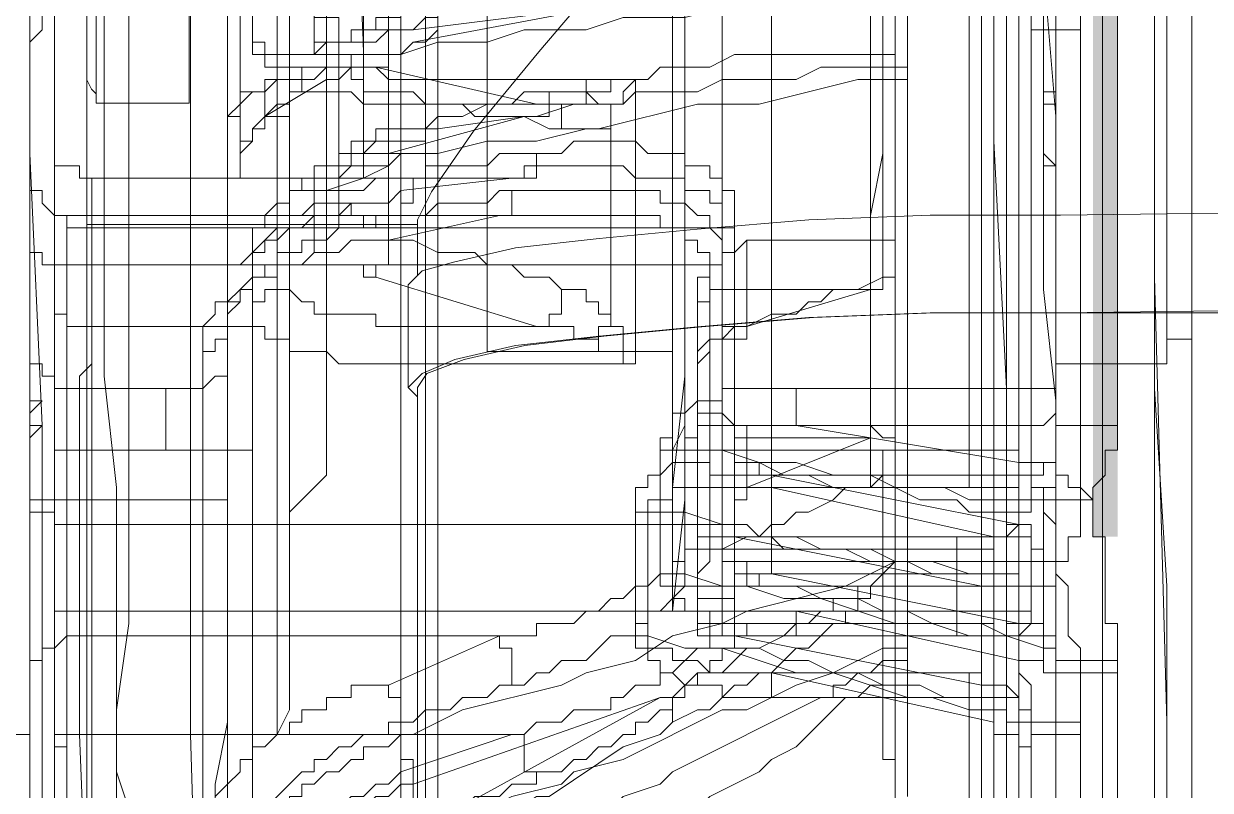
# Model space of a CAD drawing. Header units: millimetres. Extents: x 25083 to 52777, y 24772 to 45779.
# Drawn here: x 49385.5 to 49421.15, y 36711.42 to 36734.44 of the extents above; entities that cross this region are included whole.
import ezdxf

# ---------------------------------------------------------------- set-up
doc = ezdxf.new("R2010")
doc.units = ezdxf.units.MM
doc.layers.add('小车', color=7, linetype='Continuous')

# ---------------------------------------------------------------- blocks, each defined once
blk = doc.blocks.new('zw$D2F4')
h = blk.add_hatch(color=7)
edge = h.paths.add_edge_path(flags=0)
edge.add_spline(control_points=[(528.444, 753.487), (528.444, 753.487), (528.444, 763.885), (528.444, 763.885), (528.444, 763.885), (527.701, 763.885), (527.701, 763.885), (527.701, 763.885), (527.701, 753.487), (527.701, 753.487), (527.701, 753.487), (528.444, 753.487), (528.444, 753.487), (528.444, 753.487), (528.444, 753.487), (528.444, 753.487)], knot_values=[0, 0, 0, 0, 1, 1, 1, 2, 2, 2, 3, 3, 3, 4, 4, 4, 5, 5, 5, 5], degree=3, periodic=0)
edge = h.paths.add_edge_path(flags=0)
edge.add_spline(control_points=[(528.444, 774.655), (528.444, 774.655), (528.444, 806.592), (528.444, 806.592), (528.444, 806.592), (527.701, 806.592), (527.701, 806.592), (527.701, 806.592), (527.701, 774.655), (527.701, 774.655), (527.701, 774.655), (528.444, 774.655), (528.444, 774.655), (528.444, 774.655), (528.444, 774.655), (528.444, 774.655)], knot_values=[0, 0, 0, 0, 1, 1, 1, 2, 2, 2, 3, 3, 3, 4, 4, 4, 5, 5, 5, 5], degree=3, periodic=0)
edge = h.paths.add_edge_path(flags=0)
edge.add_spline(control_points=[(528.444, 817.361), (528.444, 817.361), (528.444, 827.759), (528.444, 827.759), (528.444, 827.759), (527.701, 827.759), (527.701, 827.759), (527.701, 827.759), (527.701, 817.361), (527.701, 817.361), (527.701, 817.361), (528.444, 817.361), (528.444, 817.361), (528.444, 817.361), (528.444, 817.361), (528.444, 817.361)], knot_values=[0, 0, 0, 0, 1, 1, 1, 2, 2, 2, 3, 3, 3, 4, 4, 4, 5, 5, 5, 5], degree=3, periodic=0)
edge = h.paths.add_edge_path(flags=0)
edge.add_spline(control_points=[(528.444, 838.529), (528.444, 838.529), (528.444, 870.465), (528.444, 870.465), (528.444, 870.465), (527.701, 870.465), (527.701, 870.465), (527.701, 870.465), (527.701, 838.529), (527.701, 838.529), (527.701, 838.529), (528.444, 838.529), (528.444, 838.529), (528.444, 838.529), (528.444, 838.529), (528.444, 838.529)], knot_values=[0, 0, 0, 0, 1, 1, 1, 2, 2, 2, 3, 3, 3, 4, 4, 4, 5, 5, 5, 5], degree=3, periodic=0)
at = {"color": 7, "lineweight": 5}
for points in [[(501.335, 781.711), (500.963, 781.711), (500.963, 782.825), (501.335, 784.31), (500.963, 785.424), (500.963, 820.332), (500.592, 832.587), (500.592, 901.66), (500.963, 914.286), (500.963, 925.427), (500.963, 935.082), (500.963, 953.279), (501.335, 953.65)], [(501.335, 953.65), (501.335, 928.769), (501.706, 926.541), (501.706, 809.934), (501.335, 800.65), (501.335, 781.711)], [(530.301, 782.825), (529.929, 782.825), (529.929, 783.939), (530.301, 785.796), (529.929, 786.91), (529.929, 832.958), (529.558, 846.327), (529.558, 887.919), (529.929, 901.288), (529.929, 936.567), (529.929, 942.138), (529.929, 948.822), (530.301, 950.308), (529.929, 951.422), (529.929, 952.536), (530.301, 952.907)], [(530.301, 952.907), (530.301, 935.453), (530.672, 926.169), (530.672, 810.677), (530.301, 801.393), (530.301, 798.793), (530.301, 793.594), (530.301, 782.825)], [(496.136, 786.91), (496.136, 792.48), (495.764, 794.337), (496.136, 796.194), (496.136, 800.279), (495.764, 803.621), (495.764, 922.084), (495.764, 931.368), (495.764, 933.597), (496.136, 938.424), (496.136, 948.822)], [(496.136, 948.822), (496.136, 945.48), (496.507, 944.737), (496.507, 813.648), (496.507, 804.364), (496.507, 791.366), (496.136, 790.623), (496.136, 786.91)], [(507.648, 852.269), (507.648, 923.941), (507.276, 932.482), (507.276, 943.995)], [(502.449, 853.383), (502.449, 939.167)], [(530.672, 921.342), (530.672, 816.618)], [(530.672, 816.618), (530.672, 921.342)], [(506.905, 920.599), (506.905, 791.366)], [(529.558, 919.114), (529.558, 814.39)], [(503.191, 832.587), (503.191, 900.174)], [(503.563, 833.33), (503.563, 899.803)], [(515.446, 889.033), (515.446, 894.232), (515.075, 896.089), (515.075, 846.699)], [(525.102, 842.985), (525.102, 894.232)], [(504.677, 840.385), (504.677, 892.376)], [(523.988, 892.376), (523.988, 841.128)], [(526.216, 846.699), (526.216, 887.919), (526.587, 892.376), (526.587, 889.033)], [(515.075, 846.699), (515.075, 840.014), (515.446, 843.356), (515.446, 889.033)], [(526.587, 889.033), (526.587, 842.614), (526.216, 845.956), (526.216, 846.699)], [(526.587, 884.206), (526.587, 881.606), (526.216, 881.235), (526.216, 876.036), (526.216, 871.208), (526.216, 855.611), (526.587, 851.155)], [(526.587, 851.155), (526.587, 859.325), (526.587, 864.152), (526.587, 884.206)], [(505.791, 849.298), (505.791, 883.834)], [(506.534, 849.669), (506.534, 883.092)], [(525.844, 853.754), (525.844, 860.067), (525.473, 860.81), (525.473, 870.837), (525.844, 873.436), (525.844, 880.121)], [(527.33, 880.121), (527.33, 853.754)], [(508.019, 868.237), (508.019, 824.046), (507.648, 824.046), (507.648, 824.417), (507.648, 825.16), (507.648, 854.126)], [(515.446, 868.237), (515.446, 839.643), (515.075, 836.3), (515.075, 867.495)], [(521.017, 841.871), (521.017, 840.014), (521.017, 841.499), (521.017, 848.184), (521.388, 850.041), (521.388, 868.237)], [(521.759, 868.237), (521.759, 831.844), (521.388, 831.844), (521.388, 832.958), (521.388, 833.33), (521.388, 840.385)], [(495.764, 867.866), (495.764, 852.64)], [(495.764, 867.123), (495.764, 850.041), (496.136, 841.871), (496.136, 819.589), (496.136, 819.961), (496.507, 820.332), (496.507, 821.075), (496.136, 821.446), (496.136, 824.788), (496.507, 825.531), (496.507, 867.866)], [(497.992, 867.123), (497.992, 843.356), (498.364, 840.014), (498.364, 822.189), (498.364, 822.56), (498.735, 822.932), (498.735, 823.303), (498.364, 824.046), (498.364, 828.131), (498.735, 828.873), (498.735, 830.359), (498.364, 831.473), (498.364, 833.33), (498.735, 835.929), (498.735, 867.866)], [(524.359, 867.123), (524.359, 824.046), (524.73, 823.674), (524.359, 822.932), (524.359, 820.703), (524.73, 820.703), (524.73, 822.932), (524.359, 823.303), (524.359, 824.046), (524.73, 824.417), (524.73, 867.866)], [(525.473, 867.866), (525.473, 827.016), (525.102, 826.274), (525.102, 822.932), (525.473, 822.56), (525.473, 821.817), (525.102, 821.446), (525.102, 842.985), (524.73, 850.412), (524.73, 867.123)], [(521.759, 837.415), (521.759, 867.123)], [(521.017, 857.839), (521.017, 847.441)], [(522.131, 852.64), (522.131, 857.468)], [(521.388, 846.327), (521.388, 857.097)], [(496.136, 855.611), (496.136, 853.754), (495.764, 853.383), (495.764, 852.269)], [(526.587, 841.871), (526.587, 855.611)], [(526.587, 842.614), (526.587, 855.611)], [(528.444, 855.611), (528.444, 841.871)], [(502.449, 854.868), (502.449, 853.383)], [(519.903, 854.868), (519.16, 854.868), (518.046, 854.497), (516.932, 854.497), (515.446, 854.126), (513.589, 854.126), (512.475, 853.754), (510.619, 853.754), (509.505, 853.383), (508.019, 853.383), (506.905, 853.012)], [(496.507, 853.754), (496.507, 854.497)], [(504.306, 853.383), (504.306, 854.497)], [(505.048, 853.383), (505.048, 854.126), (504.677, 854.126), (504.306, 854.126), (504.306, 854.497)], [(513.218, 854.497), (507.276, 853.383)], [(507.276, 853.754), (513.218, 854.497)], [(509.505, 846.327), (509.505, 854.497)], [(509.505, 853.754), (509.505, 854.497)], [(509.505, 854.497), (509.505, 853.754)], [(526.587, 852.269), (526.587, 854.497)], [(503.563, 854.126), (503.563, 852.269)], [(505.048, 853.383), (505.42, 853.383), (505.42, 853.754), (505.791, 853.754), (506.162, 853.754), (506.162, 854.126), (506.905, 854.126)], [(505.791, 853.012), (505.791, 853.383), (506.162, 853.383), (506.534, 853.754), (507.276, 853.754), (507.648, 854.126), (508.019, 854.126)], [(506.905, 854.126), (506.905, 850.783)], [(507.276, 853.383), (507.648, 853.383), (508.019, 853.754), (508.019, 854.126)], [(496.507, 853.383), (496.507, 853.754)], [(502.82, 851.898), (502.82, 852.269), (503.191, 852.269), (503.191, 852.64), (503.563, 852.64), (503.563, 853.012), (504.306, 853.012), (504.677, 853.383), (505.791, 853.383), (505.791, 853.754), (507.276, 853.754)], [(506.905, 853.012), (506.905, 853.754), (507.276, 853.754)], [(509.505, 853.754), (509.505, 853.383)], [(525.844, 853.754), (525.844, 839.643)], [(525.844, 853.754), (527.33, 853.754)], [(525.844, 853.754), (525.844, 840.757)], [(527.33, 839.643), (527.33, 853.754)], [(496.507, 852.64), (496.507, 853.383)], [(503.563, 852.269), (503.563, 852.64), (502.82, 852.64), (502.82, 853.012), (502.449, 853.012), (502.449, 853.383)], [(502.449, 853.383), (502.82, 853.383), (502.82, 853.012), (503.563, 853.012), (503.563, 852.64), (504.677, 852.64), (505.048, 852.64), (506.162, 852.64), (506.534, 852.269), (507.648, 852.269)], [(504.306, 853.383), (504.306, 853.012), (505.048, 853.012), (505.42, 853.012), (505.42, 852.64), (506.162, 852.64)], [(504.306, 853.383), (505.048, 853.383), (505.048, 853.012), (505.048, 852.64)], [(507.276, 853.383), (506.905, 853.012), (505.791, 853.012), (505.791, 852.64), (505.048, 852.64), (505.048, 852.269), (504.677, 852.269)], [(505.048, 853.383), (505.048, 852.64)], [(505.048, 853.383), (505.048, 849.669)], [(509.505, 853.383), (509.505, 852.269)], [(506.905, 853.012), (505.42, 853.012), (505.42, 852.64), (503.934, 852.64), (503.934, 852.269), (503.191, 852.269), (502.82, 851.898), (502.449, 851.898), (502.077, 851.526), (502.077, 851.155), (501.706, 851.155)], [(505.791, 853.012), (505.048, 853.012), (505.048, 852.64), (504.677, 852.64), (504.306, 852.269), (503.934, 852.269), (503.934, 851.898), (503.563, 851.898)], [(505.791, 853.012), (505.42, 853.012), (505.42, 852.64), (505.048, 852.269), (504.677, 852.269)], [(506.905, 848.184), (506.905, 853.012)], [(522.131, 852.64), (521.759, 852.64), (521.759, 853.012), (518.417, 853.012), (517.674, 853.012), (516.932, 853.012), (516.189, 852.64), (514.704, 852.64), (514.332, 852.269), (512.475, 852.269), (512.475, 851.898), (511.361, 851.898)], [(529.929, 851.898), (529.929, 853.012)], [(495.764, 852.64), (495.764, 851.526)], [(496.507, 852.269), (496.507, 852.64)], [(505.048, 848.555), (505.048, 852.64)], [(506.534, 851.898), (505.791, 851.898), (505.791, 852.269), (505.42, 852.269), (505.42, 852.64), (505.048, 852.64)], [(506.162, 852.64), (510.99, 851.526)], [(506.534, 851.898), (506.534, 852.64), (506.162, 852.64)], [(510.619, 851.155), (510.99, 851.155), (512.104, 851.526), (513.589, 851.526), (513.961, 851.898), (515.818, 851.898), (516.56, 852.269), (518.789, 852.269), (519.531, 852.64), (521.759, 852.64), (522.131, 852.64), (522.131, 852.269)], [(522.131, 852.269), (522.131, 852.64)], [(495.764, 851.898), (495.764, 852.269)], [(495.764, 852.269), (495.764, 851.526)], [(495.764, 852.269), (495.764, 851.526)], [(496.507, 851.526), (496.507, 852.269)], [(504.677, 852.269), (502.82, 851.155)], [(507.648, 851.526), (505.791, 851.526), (505.42, 851.898), (503.934, 851.898), (503.934, 852.269), (503.563, 852.269)], [(507.648, 852.269), (513.961, 852.269)], [(507.648, 850.041), (508.019, 850.041), (509.505, 850.412), (510.99, 850.412), (512.475, 850.783), (512.847, 850.783), (515.818, 851.526), (517.674, 851.526), (520.645, 852.269), (522.131, 852.269)], [(507.648, 852.269), (507.648, 851.526)], [(509.505, 850.783), (509.505, 852.269)], [(509.505, 852.269), (509.505, 850.412)], [(509.505, 852.269), (509.505, 850.783)], [(512.475, 851.898), (513.218, 851.898), (513.218, 852.269), (513.961, 852.269)], [(513.961, 852.269), (513.589, 851.898), (513.589, 851.526), (513.218, 851.526), (513.218, 851.155)], [(513.961, 843.728), (513.961, 852.269)], [(516.56, 850.412), (516.56, 852.269)], [(522.131, 852.269), (522.131, 835.558)], [(526.216, 848.927), (526.216, 849.669), (526.587, 849.669), (526.216, 850.041), (526.216, 851.526), (526.587, 851.526), (526.587, 851.898), (526.216, 851.898), (526.216, 852.269)], [(526.216, 852.269), (526.216, 849.669), (526.216, 848.927)], [(526.587, 851.898), (526.587, 852.269)], [(502.82, 851.898), (502.077, 851.898), (502.077, 851.526), (501.706, 851.155)], [(503.563, 851.898), (503.563, 851.526), (503.191, 851.526), (502.449, 850.783), (502.449, 850.412), (502.077, 850.412), (502.077, 850.041), (502.077, 849.669)], [(502.82, 851.898), (502.82, 851.155)], [(502.82, 851.155), (503.563, 851.155), (503.563, 851.526), (503.563, 851.898)], [(506.534, 851.898), (507.276, 851.898), (507.648, 851.526), (508.762, 851.526), (509.133, 851.155), (510.619, 851.155), (511.361, 850.783), (511.733, 850.783)], [(506.534, 847.441), (506.534, 851.898)], [(511.361, 851.898), (510.619, 851.898), (510.247, 851.526), (509.505, 851.526), (508.762, 851.155), (508.019, 851.155), (507.648, 850.783), (506.905, 850.783)], [(510.619, 851.155), (511.361, 851.155), (511.361, 851.526), (511.361, 851.898)], [(510.99, 851.526), (512.475, 851.526), (512.475, 851.898)], [(513.218, 851.155), (513.218, 851.526), (512.847, 851.526), (512.475, 851.898)], [(495.764, 851.526), (495.764, 845.584)], [(495.764, 851.526), (495.764, 844.099)], [(496.507, 851.155), (496.507, 851.526)], [(507.648, 851.526), (510.99, 851.526)], [(510.99, 851.526), (511.733, 851.526), (511.733, 851.155), (511.733, 850.783)], [(495.764, 850.783), (495.764, 851.155)], [(495.764, 851.155), (495.764, 850.412)], [(496.507, 850.412), (496.507, 851.155)], [(501.706, 851.155), (501.706, 849.298)], [(501.706, 845.213), (501.706, 851.155)], [(502.82, 851.155), (502.82, 850.783), (502.449, 850.783), (502.449, 850.412), (502.077, 850.041), (502.077, 849.298)], [(506.534, 850.041), (510.619, 851.155)], [(510.619, 851.155), (508.019, 850.783)], [(511.733, 850.783), (513.218, 850.783), (513.218, 851.155)], [(513.218, 851.155), (513.218, 845.213)], [(495.764, 849.298), (495.764, 850.783)], [(508.019, 850.783), (507.648, 850.783), (507.648, 850.412), (506.162, 850.412), (505.791, 850.041), (505.048, 850.041), (505.048, 849.669), (504.306, 849.669), (504.306, 849.298), (503.934, 849.298), (503.934, 848.927), (503.563, 848.927), (503.563, 848.555)], [(506.905, 850.783), (506.162, 850.783), (506.162, 850.412), (505.42, 850.412), (505.42, 850.041), (505.048, 850.041), (505.048, 849.669)], [(506.905, 850.783), (506.905, 850.041), (506.534, 850.041)], [(507.648, 850.041), (507.648, 850.783), (508.019, 850.783)], [(509.505, 848.927), (509.505, 850.783)], [(509.505, 850.783), (509.505, 848.927)], [(495.764, 850.412), (495.764, 848.555)], [(496.507, 848.927), (496.507, 850.412)], [(496.507, 845.584), (496.507, 850.412)], [(496.507, 850.412), (496.507, 848.184)], [(496.507, 850.412), (496.507, 849.669), (496.878, 849.669), (497.25, 849.669), (497.25, 849.298), (497.621, 849.298)], [(509.505, 850.412), (509.505, 849.669)], [(516.932, 847.813), (516.932, 848.927), (516.56, 848.927), (516.56, 849.298), (516.189, 849.298), (516.189, 849.669), (515.446, 849.669), (515.446, 850.041), (514.332, 850.041), (513.961, 850.412), (512.104, 850.412), (511.733, 850.041), (510.99, 850.041)], [(516.56, 850.041), (516.56, 850.412)], [(502.449, 847.441), (502.449, 847.813), (502.82, 847.813), (502.82, 848.184), (503.191, 848.555), (503.563, 848.555), (503.563, 848.927), (504.306, 848.927), (504.306, 849.298), (505.048, 849.298), (505.42, 849.669), (506.534, 849.669), (506.905, 850.041), (507.648, 850.041)], [(506.534, 850.041), (505.42, 850.041), (505.42, 849.669), (504.677, 849.669), (504.677, 849.298), (504.306, 849.298), (504.306, 848.927)], [(510.99, 850.041), (509.876, 850.041), (509.505, 849.669), (507.648, 849.669), (507.648, 849.298)], [(507.648, 849.298), (507.648, 850.041)], [(510.247, 849.298), (510.619, 849.298), (510.619, 849.669), (510.99, 849.669), (510.99, 850.041)], [(516.56, 848.927), (516.56, 850.041)], [(495.764, 849.298), (495.764, 849.669)], [(495.764, 849.669), (495.764, 848.927)], [(501.706, 849.298), (502.077, 849.298), (502.077, 849.669)], [(502.077, 849.669), (502.077, 849.298)], [(504.306, 848.927), (505.048, 848.927), (505.048, 849.298), (505.048, 849.669)], [(505.048, 849.669), (505.048, 848.555)], [(506.534, 849.669), (505.791, 849.298)], [(509.505, 849.669), (509.505, 848.927)], [(516.56, 847.813), (516.56, 848.555), (516.189, 848.555), (516.189, 848.927), (515.446, 848.927), (515.446, 849.298), (515.075, 849.298), (513.961, 849.298), (513.589, 849.669), (510.99, 849.669), (510.99, 849.298), (510.247, 849.298)], [(495.764, 847.813), (495.764, 849.298)], [(495.764, 849.298), (495.764, 844.099)], [(495.764, 847.07), (495.764, 849.298)], [(496.878, 848.184), (496.507, 848.184), (496.136, 848.555), (496.136, 848.927), (495.764, 848.927), (495.764, 849.298)], [(497.621, 844.842), (497.621, 849.298)], [(497.621, 849.298), (510.247, 849.298)], [(497.621, 849.298), (497.621, 847.813)], [(501.706, 849.298), (501.706, 816.247), (502.077, 813.276), (502.077, 796.194)], [(502.077, 849.298), (501.706, 849.298)], [(507.648, 849.298), (506.162, 849.298), (505.791, 848.927), (505.048, 848.927), (505.048, 848.555), (504.306, 848.555), (503.934, 848.184), (503.563, 848.184), (503.563, 847.813), (503.191, 847.813), (502.82, 847.441), (502.82, 847.07), (502.449, 847.07), (502.449, 846.699)], [(505.791, 849.298), (504.677, 848.927)], [(506.905, 848.927), (510.247, 849.298)], [(507.648, 849.298), (507.276, 849.298), (507.276, 848.555), (506.905, 848.555), (506.905, 848.927)], [(495.764, 848.927), (495.764, 840.014)], [(496.507, 848.555), (496.507, 848.927)], [(506.905, 848.927), (506.534, 848.555), (505.42, 848.555), (505.048, 848.184), (504.306, 848.184), (503.934, 847.813), (503.563, 847.813), (503.191, 847.441), (502.82, 847.441), (502.077, 846.699), (501.706, 846.699), (501.706, 845.584)], [(504.306, 848.927), (504.306, 847.813)], [(506.905, 848.184), (507.648, 848.184), (508.019, 848.555), (509.505, 848.555), (509.876, 848.927), (510.247, 848.927)], [(510.247, 848.927), (510.247, 848.184), (509.876, 848.184)], [(516.56, 846.699), (516.56, 847.441), (516.189, 847.813), (516.189, 848.184), (515.818, 848.184), (515.446, 848.555), (515.075, 848.555), (514.704, 848.555), (514.704, 848.927), (510.247, 848.927)], [(516.56, 837.786), (516.56, 848.927)], [(518.046, 848.927), (518.046, 847.813)], [(529.929, 844.47), (529.929, 848.927)], [(495.764, 848.555), (495.764, 847.441)], [(496.507, 847.441), (496.507, 848.555)], [(502.449, 847.441), (502.449, 847.813), (502.82, 847.813), (502.82, 848.184), (503.191, 848.184), (503.191, 848.555), (503.563, 848.555)], [(503.563, 845.956), (503.563, 848.555)], [(505.048, 848.555), (505.048, 847.813), (504.677, 847.813), (504.306, 847.813)], [(505.048, 848.555), (505.42, 848.555), (505.42, 848.184), (505.791, 848.184), (505.791, 847.813), (506.162, 847.813), (506.534, 847.813), (506.534, 847.441)], [(495.764, 847.813), (495.764, 848.184)], [(495.764, 848.184), (495.764, 847.441)], [(496.507, 848.184), (496.507, 836.672)], [(496.507, 848.184), (496.878, 848.184), (496.878, 847.813), (497.25, 847.813), (497.621, 847.813)], [(496.878, 848.184), (496.878, 842.985)], [(509.876, 848.184), (496.878, 848.184)], [(496.878, 846.699), (496.878, 848.184)], [(501.706, 845.213), (502.077, 845.584), (502.077, 845.956), (502.449, 846.327), (502.82, 846.327), (502.82, 846.699), (503.191, 846.699), (503.191, 847.07), (503.563, 847.07), (503.934, 847.07), (503.934, 847.441), (504.677, 847.441), (505.048, 847.813), (506.162, 847.813), (506.162, 848.184), (506.905, 848.184)], [(509.876, 848.184), (506.534, 847.441)], [(506.534, 847.441), (506.905, 847.441), (506.905, 847.813), (506.905, 848.184)], [(516.189, 846.699), (516.189, 847.07), (515.818, 847.07), (515.818, 847.441), (515.446, 847.441), (515.446, 847.813), (514.704, 847.813), (514.704, 848.184), (514.332, 848.184), (509.876, 848.184)], [(495.764, 846.327), (495.764, 847.813)], [(497.621, 847.813), (497.621, 843.728), (497.25, 843.356), (497.25, 836.3)], [(516.56, 847.813), (497.621, 847.813)], [(506.162, 846.327), (505.791, 846.327), (505.791, 846.699), (504.677, 846.699), (504.677, 847.07), (504.306, 847.07), (504.306, 847.441), (504.306, 847.813)], [(515.075, 844.099), (515.075, 845.213), (515.075, 845.584), (515.075, 847.813)], [(515.446, 847.813), (515.446, 844.099)], [(516.932, 847.813), (516.56, 847.813)], [(516.56, 836.3), (516.56, 847.813)], [(516.932, 847.813), (516.932, 836.3)], [(518.046, 847.813), (518.046, 837.786)], [(495.764, 847.441), (495.764, 846.699)], [(495.764, 847.441), (495.764, 845.213)], [(496.507, 846.699), (496.507, 847.441)], [(500.963, 844.099), (500.963, 844.842), (501.335, 845.213), (501.335, 845.584), (501.706, 845.584), (502.077, 845.956), (502.449, 845.956), (502.449, 846.327), (502.82, 846.327), (503.191, 846.327), (503.191, 846.699), (503.934, 846.699), (504.306, 847.07), (505.048, 847.07), (505.42, 847.441), (506.534, 847.441)], [(502.449, 845.213), (502.449, 847.441)], [(502.449, 847.441), (502.449, 846.699)], [(506.162, 846.327), (506.162, 846.699), (506.534, 846.699), (506.534, 847.07), (506.534, 847.441)], [(506.534, 847.441), (507.276, 847.441), (508.019, 847.07), (509.133, 847.07), (509.505, 846.699), (510.247, 846.699), (510.619, 846.327), (511.361, 846.327), (511.733, 845.956)], [(515.818, 845.584), (515.818, 846.327), (516.189, 846.327), (516.189, 846.699), (516.56, 846.699), (516.56, 847.07), (516.932, 847.07), (517.303, 847.441)], [(517.303, 847.441), (521.017, 847.441)], [(517.303, 845.956), (517.303, 847.441)], [(521.017, 847.441), (521.017, 845.956)], [(521.017, 847.441), (521.759, 847.441), (521.759, 847.07)], [(495.764, 839.643), (495.764, 847.07)], [(495.764, 847.07), (496.136, 847.07), (496.136, 846.699), (496.878, 846.699)], [(521.759, 847.07), (521.759, 846.327), (521.388, 846.327)], [(495.764, 846.327), (495.764, 846.699)], [(495.764, 846.699), (495.764, 845.956)], [(496.507, 845.956), (496.507, 846.699)], [(516.189, 846.699), (496.878, 846.699)], [(496.878, 838.9), (496.878, 846.699)], [(501.706, 845.584), (502.077, 845.584), (502.077, 845.956), (502.449, 845.956), (502.449, 846.327), (502.449, 846.699)], [(502.449, 846.699), (502.449, 845.584)], [(516.56, 846.699), (516.189, 846.699)], [(516.189, 846.699), (516.189, 838.9)], [(516.56, 838.9), (516.56, 846.699)], [(510.99, 844.842), (506.162, 846.327)], [(521.388, 846.327), (520.645, 845.956), (519.903, 845.956), (519.531, 845.584), (519.16, 845.584), (518.789, 845.213), (518.046, 845.213), (517.303, 844.842), (516.932, 844.842), (516.56, 844.47)], [(521.017, 845.956), (521.388, 845.956), (521.388, 846.327)], [(495.764, 845.956), (495.764, 835.186)], [(496.507, 845.213), (496.507, 845.956)], [(502.449, 845.213), (502.449, 845.584), (502.82, 845.584), (502.82, 845.956), (503.191, 845.956), (503.563, 845.956)], [(503.563, 845.956), (503.934, 845.584), (504.306, 845.584), (504.306, 845.213), (505.048, 845.213), (506.162, 845.213), (506.162, 844.842), (507.648, 844.842)], [(509.505, 844.099), (509.505, 845.213), (509.505, 845.956)], [(509.505, 845.956), (509.505, 844.099)], [(511.733, 845.956), (511.733, 845.213), (511.361, 845.213), (511.361, 844.842), (510.99, 844.842)], [(513.218, 845.213), (512.847, 845.213), (512.847, 845.584), (512.475, 845.584), (512.475, 845.956), (511.733, 845.956)], [(515.818, 844.842), (515.818, 845.584), (516.189, 845.584), (516.189, 845.956), (516.56, 845.956), (517.303, 845.956)], [(517.303, 844.842), (517.303, 845.956)], [(517.303, 845.956), (521.017, 845.956)], [(517.303, 844.842), (521.017, 845.956)], [(495.764, 845.584), (495.764, 845.213)], [(496.507, 840.757), (496.507, 845.584)], [(497.621, 844.842), (496.878, 844.842), (496.878, 845.213), (496.507, 845.213), (496.507, 845.584)], [(501.706, 845.584), (501.706, 844.842)], [(502.449, 845.584), (502.449, 844.842), (502.077, 844.842), (501.706, 844.842)], [(502.449, 845.584), (502.449, 840.757)], [(515.818, 845.584), (515.818, 843.356)], [(495.764, 845.213), (495.764, 844.47)], [(495.764, 845.213), (495.764, 843.728)], [(496.507, 844.47), (496.507, 845.213)], [(501.706, 845.213), (501.706, 844.47), (501.335, 844.47), (501.335, 844.099), (500.963, 844.099)], [(501.706, 844.099), (501.706, 845.213)], [(502.449, 818.475), (502.449, 845.213)], [(507.648, 843.728), (505.048, 843.728), (504.677, 844.099), (503.563, 844.099), (503.563, 844.47), (503.191, 844.47), (502.82, 844.47), (502.82, 844.842), (502.449, 844.842), (502.449, 845.213)], [(512.475, 844.47), (512.847, 844.47), (512.847, 844.842), (513.218, 844.842), (513.218, 845.213)], [(513.218, 845.213), (513.218, 844.842), (513.589, 844.842), (513.589, 844.099), (513.961, 844.099), (513.961, 843.728)], [(501.706, 844.842), (497.621, 844.842)], [(497.621, 841.128), (497.621, 844.842)], [(501.706, 844.842), (501.706, 841.128)], [(510.99, 844.842), (507.648, 844.842)], [(507.648, 843.728), (507.648, 844.842)], [(512.475, 844.47), (512.104, 844.47), (512.104, 844.842), (510.99, 844.842)], [(515.818, 843.356), (515.818, 844.842)], [(515.818, 843.356), (515.818, 844.099), (516.189, 844.47), (516.56, 844.47), (516.56, 844.842), (517.303, 844.842)], [(517.303, 844.842), (517.303, 844.47), (516.56, 844.47)], [(495.764, 844.47), (495.764, 844.099)], [(496.507, 844.099), (496.507, 844.47)], [(513.961, 843.728), (513.589, 843.728), (513.589, 844.099), (512.847, 844.099), (512.847, 844.47), (512.475, 844.47)], [(516.56, 844.47), (516.189, 844.47), (516.189, 844.099), (515.818, 843.728), (515.818, 842.985), (515.818, 842.614)], [(529.929, 844.47), (530.672, 844.47)], [(529.929, 843.728), (529.929, 844.47)], [(530.301, 784.31), (530.301, 803.992), (530.672, 809.934), (530.672, 832.587), (530.672, 838.529), (530.672, 844.47)], [(495.764, 844.099), (495.764, 843.356)], [(495.764, 844.099), (495.764, 842.985)], [(495.764, 844.099), (495.764, 839.271)], [(495.764, 844.099), (495.764, 843.728), (496.136, 843.728), (496.136, 843.356), (496.507, 843.356), (496.507, 842.985), (496.878, 842.985)], [(496.507, 843.728), (496.507, 844.099)], [(500.963, 842.985), (500.963, 844.099)], [(500.963, 842.985), (501.335, 843.356), (501.706, 843.356), (501.706, 843.728), (501.706, 844.099)], [(501.706, 839.271), (501.706, 844.099)], [(509.505, 844.099), (515.075, 844.099)], [(515.075, 837.043), (515.075, 841.128), (515.075, 841.871), (515.075, 844.099)], [(515.446, 844.099), (515.446, 841.871), (515.075, 841.128), (515.075, 837.043)], [(495.764, 843.728), (495.764, 843.356)], [(496.507, 843.356), (496.507, 843.728)], [(513.961, 843.728), (507.648, 843.728)], [(507.648, 815.133), (507.648, 843.728)], [(515.075, 840.757), (515.075, 842.614), (515.075, 843.728)], [(515.075, 843.728), (515.075, 841.871), (515.075, 840.757)], [(526.587, 843.728), (529.929, 843.728)], [(529.558, 814.39), (529.558, 843.728)], [(529.558, 843.728), (529.558, 842.985), (529.929, 837.043), (529.929, 785.424), (530.301, 785.424), (530.301, 784.682), (530.301, 784.31)], [(495.764, 843.356), (495.764, 842.985)], [(496.507, 841.128), (496.507, 843.356)], [(517.303, 841.871), (516.932, 841.871), (516.56, 842.242), (516.189, 842.242), (516.189, 842.614), (515.818, 842.614), (515.818, 842.985), (515.818, 843.356)], [(515.818, 843.356), (515.818, 842.614)], [(515.818, 842.614), (515.818, 843.356)], [(526.587, 837.043), (526.587, 840.757), (526.587, 841.499), (526.587, 843.356)], [(526.587, 840.014), (526.587, 842.614), (526.587, 842.985), (526.587, 843.356)], [(526.587, 843.356), (526.587, 840.757), (526.587, 840.014)], [(495.764, 842.985), (495.764, 842.614)], [(495.764, 842.985), (495.764, 842.614)], [(495.764, 842.985), (495.764, 842.614)], [(495.764, 842.985), (495.764, 841.499), (495.764, 841.128)], [(495.764, 841.128), (495.764, 841.499), (496.136, 841.871), (495.764, 841.871), (495.764, 842.242), (496.136, 842.614), (495.764, 842.614), (495.764, 842.985)], [(496.878, 842.985), (500.963, 842.985)], [(496.878, 842.985), (496.878, 839.643)], [(499.849, 841.128), (499.849, 842.614), (499.849, 842.985)], [(499.849, 842.985), (499.849, 841.871), (499.849, 841.499), (499.849, 841.128)], [(500.963, 839.643), (500.963, 842.985)], [(518.789, 842.985), (516.56, 842.985), (516.56, 842.614), (515.818, 842.614), (515.446, 842.242), (515.075, 842.242), (515.075, 841.499), (514.704, 841.499), (514.704, 841.128)], [(525.102, 842.985), (518.789, 842.985)], [(518.789, 842.985), (518.789, 841.871)], [(525.102, 842.985), (525.102, 841.871)], [(526.587, 842.614), (526.587, 842.985), (525.473, 842.985), (525.102, 842.985)], [(495.764, 842.614), (495.764, 841.128)], [(515.818, 842.614), (515.818, 841.128)], [(515.818, 839.271), (515.818, 842.614)], [(517.303, 841.499), (516.932, 841.499), (516.932, 841.871), (516.189, 841.871), (516.189, 842.242), (515.818, 842.242), (515.818, 842.614)], [(525.473, 841.871), (526.216, 841.871), (526.587, 842.242), (526.587, 842.614)], [(526.587, 841.871), (526.587, 842.614)], [(515.446, 841.128), (515.446, 841.499), (515.818, 841.499), (515.818, 841.871), (516.56, 841.871), (518.789, 841.871)], [(521.017, 841.871), (517.303, 841.871)], [(517.303, 841.871), (517.303, 841.499)], [(525.102, 841.871), (518.789, 841.871)], [(525.473, 840.757), (518.789, 841.871)], [(521.017, 841.871), (521.388, 841.499), (521.759, 841.499), (521.759, 841.128)], [(521.017, 841.871), (521.017, 841.499)], [(525.102, 841.871), (525.473, 841.871)], [(525.473, 840.757), (525.473, 841.871)], [(526.216, 840.757), (526.587, 840.757), (526.587, 841.871)], [(528.444, 841.871), (526.587, 841.871)], [(527.701, 839.643), (527.701, 840.014), (528.072, 840.385), (528.072, 841.128), (528.444, 841.128), (528.444, 841.499), (528.444, 841.871)], [(517.303, 841.499), (517.303, 840.014)], [(521.017, 841.499), (517.303, 841.499)], [(521.017, 841.499), (517.303, 840.014)], [(521.017, 841.499), (521.017, 841.128), (521.388, 841.128), (521.388, 840.385)], [(495.764, 841.128), (495.764, 840.757)], [(496.507, 840.757), (496.507, 841.128)], [(496.507, 840.757), (496.507, 841.128), (497.25, 841.128), (497.621, 841.128)], [(501.706, 841.128), (497.621, 841.128)], [(497.621, 824.046), (497.621, 841.128)], [(501.706, 841.128), (501.706, 832.958), (501.335, 831.101), (501.335, 824.046)], [(502.449, 840.757), (502.449, 841.128), (501.706, 841.128)], [(513.961, 839.271), (513.961, 840.014), (514.332, 840.014), (514.332, 840.385), (514.704, 840.385), (515.075, 840.757), (515.818, 840.757), (515.818, 841.128), (518.046, 841.128)], [(514.704, 837.415), (514.704, 841.128)], [(515.446, 841.128), (514.704, 841.128)], [(515.446, 841.128), (515.446, 837.415)], [(515.446, 841.128), (516.56, 841.128), (517.674, 840.757), (518.789, 840.757), (519.903, 840.385), (521.017, 840.385), (521.759, 840.014), (523.245, 840.014), (523.988, 839.643), (525.102, 839.643)], [(515.818, 839.271), (515.818, 841.128)], [(515.818, 841.128), (515.818, 840.757), (516.189, 840.757), (516.189, 840.385), (516.56, 840.385), (516.56, 840.014), (517.303, 840.014)], [(518.046, 841.128), (523.988, 841.128)], [(518.046, 841.128), (518.046, 840.014)], [(521.759, 841.128), (521.759, 840.385), (521.388, 840.385)], [(523.988, 841.128), (525.473, 841.128), (525.473, 840.757), (525.844, 840.757)], [(523.988, 841.128), (523.988, 840.014)], [(495.764, 840.757), (495.764, 836.672)], [(496.507, 840.014), (496.507, 840.757)], [(496.507, 823.303), (496.507, 840.757)], [(502.449, 840.757), (502.449, 823.303)], [(517.674, 840.757), (516.932, 840.757), (516.932, 840.385), (516.56, 840.385), (516.56, 840.014)], [(525.102, 839.271), (523.988, 839.271), (523.616, 839.643), (522.502, 839.643), (521.759, 840.014), (519.903, 840.014), (519.16, 840.385), (518.417, 840.385), (517.674, 840.757)], [(517.674, 840.757), (517.674, 840.385), (518.046, 840.385)], [(525.844, 840.757), (525.844, 840.385), (525.473, 840.385), (525.473, 840.014), (525.102, 840.014), (525.102, 839.643), (524.73, 839.643)], [(525.473, 840.757), (525.473, 840.385), (525.102, 840.385), (525.102, 839.643)], [(525.473, 840.757), (526.216, 840.757)], [(525.844, 840.757), (525.844, 839.643)], [(526.216, 839.643), (526.216, 840.014), (525.844, 840.014), (525.844, 840.385), (526.216, 840.385), (526.216, 840.757)], [(526.587, 840.385), (526.587, 840.757), (526.216, 840.757)], [(504.677, 840.385), (503.563, 839.271)], [(516.56, 838.157), (517.303, 838.529), (517.674, 838.529), (518.046, 838.9), (518.417, 838.9), (518.789, 839.271), (519.16, 839.271), (519.903, 839.643), (520.274, 840.014), (521.017, 840.014), (521.388, 840.385)], [(518.046, 840.385), (516.932, 840.385), (516.932, 840.014)], [(518.046, 840.385), (524.73, 840.385)], [(518.046, 840.385), (525.473, 838.9)], [(525.473, 840.014), (525.102, 840.014), (525.102, 840.385), (524.73, 840.385)], [(524.73, 840.385), (524.73, 840.014)], [(526.216, 839.643), (526.216, 840.014), (526.587, 840.014), (526.587, 840.385)], [(527.701, 839.643), (527.33, 840.014), (526.958, 840.014), (526.958, 840.385), (526.587, 840.385)], [(495.764, 840.014), (495.764, 838.9)], [(496.507, 838.9), (496.507, 840.014)], [(518.046, 840.014), (515.075, 840.014), (515.075, 839.643), (514.704, 839.643), (514.332, 839.643), (514.332, 839.271)], [(516.932, 840.014), (516.56, 840.014)], [(516.56, 837.786), (516.56, 840.014)], [(516.56, 838.157), (516.56, 838.9), (516.932, 838.9), (516.932, 839.643), (517.303, 839.643), (517.303, 840.014)], [(516.932, 840.014), (524.73, 840.014)], [(516.932, 840.014), (516.932, 837.786)], [(518.046, 840.014), (523.988, 840.014)], [(518.046, 840.014), (524.73, 838.529)], [(524.73, 839.643), (524.73, 840.014), (523.988, 840.014)], [(525.473, 840.014), (524.73, 840.014)], [(524.73, 837.786), (524.73, 840.014)], [(525.473, 840.014), (525.473, 838.529)], [(525.473, 840.014), (525.473, 838.9)], [(525.473, 837.415), (525.473, 840.014)], [(495.764, 834.444), (495.764, 839.643)], [(495.764, 839.271), (496.136, 839.271), (496.136, 839.643), (496.507, 839.643), (496.878, 839.643)], [(495.764, 839.643), (496.136, 839.643), (496.136, 839.271), (496.507, 839.271), (496.507, 838.9), (496.878, 838.9)], [(500.963, 839.643), (496.878, 839.643)], [(496.878, 839.643), (496.878, 827.759)], [(501.706, 839.271), (501.706, 839.643), (500.963, 839.643)], [(500.963, 827.759), (500.963, 839.643)], [(524.73, 839.643), (524.73, 838.529)], [(525.102, 839.643), (526.216, 839.643)], [(525.844, 839.643), (525.844, 839.271), (525.473, 839.271), (525.473, 838.9), (525.102, 838.529)], [(527.33, 839.643), (525.844, 839.643)], [(526.216, 839.643), (526.216, 839.271), (526.587, 838.9), (526.587, 834.815)], [(526.216, 835.186), (526.216, 839.643)], [(526.216, 839.643), (527.701, 839.643)], [(527.33, 839.643), (527.33, 838.529), (526.958, 838.529), (526.958, 837.786), (526.587, 837.786)], [(528.444, 834.815), (528.444, 835.929), (528.072, 835.929), (528.072, 838.529), (527.701, 838.529), (527.701, 839.643)], [(495.764, 839.271), (495.764, 827.016)], [(501.706, 827.016), (501.706, 839.271)], [(513.961, 839.271), (514.332, 839.271)], [(513.961, 839.271), (513.961, 835.558)], [(524.359, 837.415), (523.988, 837.415), (522.873, 837.786), (521.759, 837.786), (521.017, 838.157), (519.531, 838.157), (518.789, 838.529), (517.674, 838.529), (517.303, 838.9), (516.56, 838.9), (515.446, 839.271), (514.332, 839.271)], [(514.332, 835.558), (514.332, 839.271)], [(515.818, 839.271), (515.818, 838.529), (516.189, 838.529), (516.189, 838.157), (516.56, 838.157)], [(525.102, 839.271), (525.102, 838.9), (525.473, 838.9)], [(525.102, 839.271), (525.473, 839.271), (525.473, 838.9), (525.844, 838.9), (525.844, 838.529)], [(495.764, 838.9), (495.764, 838.157)], [(496.507, 837.786), (496.507, 838.9)], [(516.189, 838.9), (496.878, 838.9)], [(496.878, 835.558), (496.878, 838.9)], [(516.189, 838.9), (516.189, 838.529), (515.818, 838.529), (515.818, 838.157), (515.446, 838.157), (515.446, 837.786), (515.075, 837.786), (515.075, 837.415), (514.704, 837.415), (514.332, 837.043), (513.961, 837.043), (513.589, 836.672), (513.218, 836.672), (512.847, 836.3), (512.475, 836.3), (512.104, 835.929), (510.99, 835.929), (510.99, 835.558), (509.876, 835.558)], [(516.56, 838.9), (516.56, 838.157), (516.189, 838.157), (516.189, 837.786), (515.818, 837.415), (515.818, 837.043), (515.446, 837.043), (515.075, 836.672), (514.704, 836.3), (514.332, 836.3), (514.332, 835.929), (513.961, 835.929), (513.961, 835.558), (513.218, 835.558), (512.475, 834.815), (511.733, 834.815), (511.361, 834.444), (510.99, 834.444), (510.619, 834.072), (510.247, 834.072)], [(516.56, 838.9), (516.189, 838.9)], [(525.473, 838.9), (525.473, 838.529)], [(515.818, 838.157), (515.818, 838.529), (516.56, 838.529), (516.932, 838.529)], [(515.818, 838.157), (515.818, 838.529), (516.932, 838.529)], [(523.616, 838.529), (516.932, 838.529)], [(524.359, 837.043), (516.932, 838.529)], [(516.932, 838.529), (518.046, 838.529), (518.417, 838.157), (520.274, 838.157), (521.017, 837.786), (522.131, 837.786), (522.873, 837.415), (524.359, 837.415)], [(523.616, 838.529), (524.359, 838.529), (524.359, 838.157)], [(523.616, 838.157), (523.616, 838.529)], [(524.73, 838.529), (524.359, 838.529), (524.359, 837.786), (524.359, 837.415)], [(525.102, 838.529), (524.73, 838.529)], [(525.473, 838.529), (525.102, 838.529)], [(525.102, 837.415), (525.102, 838.529)], [(525.473, 838.529), (525.844, 838.529), (525.844, 838.157), (526.216, 838.157), (526.216, 837.786), (526.587, 837.786)], [(525.473, 838.529), (525.473, 837.786)], [(525.473, 838.529), (525.473, 836.3)], [(525.844, 838.529), (525.473, 838.529)], [(525.844, 838.529), (525.844, 835.929)], [(495.764, 838.157), (495.764, 837.786)], [(515.818, 838.157), (523.616, 838.157)], [(515.818, 838.157), (515.818, 835.929)], [(515.818, 835.929), (515.818, 838.157)], [(524.73, 837.786), (524.73, 838.157), (523.616, 838.157)], [(523.616, 838.157), (523.616, 835.929)], [(524.359, 837.043), (524.359, 838.157)], [(524.73, 837.786), (524.73, 838.157), (524.359, 838.157)], [(496.507, 836.672), (496.507, 837.786)], [(506.905, 832.587), (507.276, 832.587), (508.762, 833.33), (511.733, 834.072), (512.475, 834.444), (513.961, 834.815), (515.075, 835.558), (516.56, 835.929), (517.303, 836.3), (520.274, 837.043), (521.759, 837.786)], [(514.704, 833.701), (515.075, 833.701), (515.818, 834.444), (516.56, 834.444), (517.303, 835.186), (517.674, 835.186), (518.417, 835.558), (518.789, 835.929), (519.16, 835.929), (519.531, 836.3), (519.903, 836.3), (519.903, 836.672), (520.645, 836.672), (520.645, 837.043), (521.017, 837.043), (521.388, 837.415), (521.759, 837.786)], [(516.56, 837.786), (517.674, 837.786)], [(516.56, 837.043), (516.56, 837.786)], [(516.56, 837.786), (516.932, 837.786), (516.932, 837.415), (517.303, 837.415), (517.303, 837.043), (517.674, 837.043)], [(516.56, 837.786), (516.932, 837.786)], [(516.932, 837.786), (524.73, 837.786)], [(516.932, 837.786), (517.303, 837.786), (517.303, 837.415), (517.674, 837.415), (518.046, 837.415)], [(518.046, 837.786), (518.046, 837.415), (517.674, 837.415), (517.674, 837.043)], [(521.759, 837.786), (521.759, 837.415)], [(524.73, 836.672), (524.73, 837.786)], [(524.73, 837.786), (524.73, 835.558)], [(524.73, 837.786), (524.73, 837.415)], [(525.473, 837.415), (525.473, 837.786), (524.73, 837.786)], [(525.473, 837.786), (525.102, 837.786), (525.102, 837.415)], [(525.844, 832.958), (525.844, 834.072), (525.473, 834.444), (525.473, 837.786)], [(526.587, 837.786), (525.473, 837.786)], [(526.587, 837.786), (526.587, 837.415), (526.958, 837.043), (526.958, 835.558), (527.33, 835.186), (527.33, 832.958)], [(514.704, 837.415), (514.704, 837.043), (515.075, 837.043), (515.075, 836.672), (515.446, 836.672), (515.446, 836.3), (515.818, 836.3), (516.189, 836.3), (516.189, 835.929), (517.303, 835.929), (517.303, 835.558), (518.789, 835.558)], [(514.704, 837.415), (515.446, 837.415)], [(518.789, 836.3), (516.932, 836.3), (516.932, 836.672), (515.818, 836.672), (515.818, 837.043), (515.446, 837.043), (515.446, 837.415)], [(515.446, 837.415), (516.56, 837.043), (517.303, 837.043), (518.417, 836.672), (519.531, 836.672), (521.759, 835.929), (522.873, 835.929), (523.988, 835.558), (525.102, 835.558), (526.216, 835.186)], [(517.674, 837.043), (517.674, 837.415), (518.046, 837.415)], [(524.73, 837.415), (518.046, 837.415)], [(525.473, 835.929), (518.046, 837.415)], [(520.274, 836.3), (520.645, 836.3), (520.645, 836.672), (521.017, 836.672), (521.017, 837.043), (521.388, 837.043), (521.388, 837.415), (521.759, 837.415)], [(521.759, 837.043), (521.759, 837.415)], [(525.102, 837.415), (524.359, 837.415)], [(524.359, 837.415), (524.359, 837.043), (524.73, 837.043), (524.73, 836.672), (524.73, 836.3)], [(524.359, 837.415), (524.359, 837.043)], [(524.73, 837.415), (525.473, 837.415)], [(525.102, 837.415), (525.102, 833.33)], [(525.473, 837.415), (525.473, 836.3)], [(525.473, 835.929), (525.473, 837.415)], [(515.075, 837.043), (516.56, 837.043)], [(517.674, 837.043), (526.587, 837.043)], [(517.674, 837.043), (518.789, 837.043), (519.531, 836.672), (520.645, 836.672), (521.388, 836.3), (522.131, 836.3), (522.873, 835.929), (524.359, 835.929), (525.102, 835.558)], [(521.759, 829.987), (521.759, 837.043)], [(524.73, 836.672), (524.73, 837.043), (524.359, 837.043)], [(495.764, 836.672), (495.764, 835.186)], [(496.507, 835.186), (496.507, 836.672)], [(496.507, 836.672), (496.507, 831.844)], [(496.507, 836.672), (496.507, 836.3), (497.25, 836.3)], [(524.73, 834.072), (524.73, 836.672)], [(524.73, 836.3), (524.73, 836.672)], [(516.56, 836.3), (497.25, 836.3)], [(497.25, 836.3), (497.25, 832.587)], [(516.56, 836.3), (516.56, 835.558), (516.189, 835.558), (516.189, 835.186), (515.818, 835.186), (515.075, 834.444), (514.704, 834.444), (514.704, 834.072), (514.332, 834.072), (513.961, 834.072), (513.589, 833.701), (513.218, 833.701), (513.218, 833.33), (512.104, 833.33), (511.733, 832.958), (510.99, 832.958), (510.619, 832.587), (510.247, 832.587)], [(516.932, 836.3), (516.932, 835.186), (516.56, 835.186), (516.56, 834.815), (516.189, 834.815), (516.189, 834.444), (515.818, 834.444), (515.818, 834.072), (515.446, 834.072), (515.446, 833.701), (515.075, 833.701), (515.075, 833.33), (514.704, 833.33), (514.332, 832.958), (513.961, 832.958), (513.961, 832.587), (513.589, 832.587), (513.218, 832.216), (512.847, 832.216), (512.475, 831.844), (512.104, 831.844), (511.733, 831.473), (510.99, 831.473), (510.99, 831.101)], [(520.274, 836.3), (520.274, 835.929), (519.903, 835.929), (519.16, 835.186), (518.789, 835.186), (518.046, 834.444), (517.674, 834.444), (517.303, 834.072), (516.932, 834.072), (516.189, 833.33), (515.818, 833.33), (515.075, 832.958)], [(516.932, 836.3), (516.56, 836.3)], [(518.789, 836.3), (525.102, 836.3)], [(518.789, 836.3), (525.473, 834.815)], [(518.789, 835.558), (518.789, 836.3)], [(524.73, 834.072), (524.73, 836.3)], [(525.102, 835.558), (525.102, 836.3)], [(525.473, 835.929), (525.473, 836.3), (525.102, 836.3)], [(525.844, 835.929), (525.844, 836.3), (525.473, 836.3)], [(525.473, 836.3), (525.473, 835.929)], [(515.818, 835.929), (523.616, 835.929)], [(516.932, 835.186), (516.189, 835.186), (516.189, 835.558), (515.818, 835.558), (515.818, 835.929)], [(516.932, 835.558), (516.189, 835.558), (516.189, 835.929), (515.818, 835.929)], [(523.616, 835.558), (523.616, 835.929)], [(524.73, 835.558), (524.73, 835.929), (523.988, 835.929), (523.616, 835.929)], [(525.102, 835.558), (525.473, 835.558), (525.844, 835.929)], [(525.102, 835.558), (525.102, 835.929), (525.473, 835.929)], [(525.473, 835.929), (525.473, 834.815)], [(526.587, 834.815), (526.587, 835.558), (526.216, 835.558), (526.216, 835.929), (525.844, 835.929), (525.473, 835.929)], [(495.764, 834.444), (495.764, 834.815), (496.136, 834.815), (496.136, 835.186), (496.507, 835.186), (496.878, 835.558)], [(496.507, 835.186), (496.507, 835.558)], [(496.878, 827.016), (496.878, 835.558)], [(496.878, 835.558), (509.876, 835.558)], [(506.534, 834.072), (509.876, 835.558)], [(509.876, 835.558), (509.876, 835.186), (510.247, 835.186), (510.247, 834.072)], [(518.046, 833.701), (516.56, 833.701), (516.56, 834.072), (515.446, 834.072), (515.075, 834.444), (514.704, 834.444), (514.704, 834.815), (514.332, 834.815), (514.332, 835.186), (513.961, 835.186), (513.961, 835.558)], [(514.332, 835.558), (513.961, 835.558)], [(525.102, 833.33), (523.988, 833.33), (522.873, 833.701), (522.131, 833.701), (519.903, 834.444), (518.789, 834.444), (516.56, 835.186), (515.446, 835.186), (514.332, 835.558)], [(514.332, 835.558), (514.332, 835.186), (515.075, 835.186), (515.075, 834.815), (515.818, 834.815), (516.189, 834.444), (518.046, 834.444)], [(516.932, 835.558), (523.616, 835.558)], [(516.932, 835.558), (524.359, 834.072)], [(516.932, 835.186), (516.932, 835.558)], [(518.789, 835.558), (525.102, 835.558)], [(522.131, 835.558), (522.131, 835.186)], [(522.131, 835.186), (522.131, 835.558)], [(524.359, 835.186), (524.359, 835.558), (523.616, 835.558)], [(524.73, 835.558), (524.359, 835.558), (524.359, 835.186)], [(524.73, 834.072), (524.73, 835.558)], [(524.73, 810.677), (524.73, 824.046), (525.102, 826.645), (525.102, 835.558)], [(525.102, 835.558), (526.216, 835.558), (526.216, 835.186), (526.587, 835.186), (526.587, 834.815)], [(495.764, 835.186), (495.764, 834.444)], [(495.764, 835.186), (495.764, 834.072)], [(496.507, 834.444), (496.507, 835.186)], [(522.131, 835.186), (521.388, 835.186), (519.903, 834.444), (518.789, 834.072), (517.303, 833.33), (516.56, 833.33), (513.589, 831.844), (512.104, 831.473), (511.733, 831.101), (510.247, 830.73), (508.762, 829.987), (507.276, 829.616)], [(522.131, 835.186), (521.759, 835.186), (521.759, 834.815), (521.388, 834.815), (521.017, 834.444), (520.645, 834.444), (520.274, 834.072), (519.903, 834.072), (519.903, 833.701), (519.531, 833.701), (515.075, 831.473), (514.704, 831.101), (513.589, 830.73), (513.218, 830.359), (512.104, 829.987), (511.733, 829.987), (510.619, 829.245)], [(524.359, 833.701), (523.245, 833.701), (522.502, 834.072), (521.388, 834.072), (520.645, 834.444), (519.903, 834.444), (519.16, 834.815), (518.417, 834.815), (517.674, 835.186), (516.932, 835.186)], [(520.645, 833.701), (521.017, 834.072), (521.388, 834.072), (521.388, 834.444), (521.759, 834.444), (521.759, 834.815), (522.131, 834.815), (522.131, 835.186)], [(522.131, 834.444), (522.131, 835.186)], [(524.359, 835.186), (524.359, 834.072)], [(525.473, 834.815), (525.844, 834.815), (526.216, 834.815), (526.216, 835.186)], [(526.587, 834.815), (526.587, 835.186), (526.216, 835.186)], [(526.587, 833.701), (526.587, 834.444), (526.216, 834.444), (526.216, 834.815), (525.844, 834.815), (525.473, 834.815)], [(526.587, 834.815), (526.587, 833.701)], [(526.587, 809.563), (526.587, 834.815)], [(526.587, 834.444), (526.587, 834.815)], [(528.444, 834.815), (526.587, 834.815)], [(528.444, 834.444), (528.444, 834.815)], [(495.764, 834.444), (495.764, 834.072)], [(495.764, 826.274), (495.764, 834.444)], [(496.507, 833.701), (496.507, 834.444)], [(523.988, 834.444), (518.046, 834.444)], [(524.73, 832.958), (518.046, 834.444)], [(518.046, 833.701), (518.046, 834.444)], [(522.131, 830.73), (522.131, 834.444)], [(523.988, 833.701), (523.988, 834.444)], [(523.988, 834.444), (524.359, 834.444), (524.359, 834.072), (524.73, 834.072)], [(526.587, 816.618), (526.587, 834.444)], [(526.587, 833.701), (526.587, 834.444)], [(526.587, 834.444), (527.701, 834.444), (528.444, 834.444)], [(528.444, 834.444), (528.444, 816.618)], [(495.764, 834.072), (495.764, 832.958)], [(495.764, 831.844), (495.764, 834.072)], [(495.764, 834.072), (495.764, 833.701)], [(506.534, 834.072), (505.42, 834.072), (505.42, 833.701), (504.677, 833.701), (504.677, 833.33), (503.934, 833.33), (503.934, 832.958), (503.563, 832.958), (503.563, 832.587), (503.191, 832.587), (502.82, 832.216), (502.449, 832.216), (502.449, 831.844), (502.077, 831.844), (502.077, 831.473), (501.706, 831.101), (501.335, 830.73), (501.335, 829.987), (500.963, 829.987), (500.963, 828.873)], [(506.534, 834.072), (506.534, 833.701), (506.905, 833.701), (506.905, 832.958)], [(510.247, 834.072), (509.876, 834.072), (509.505, 833.701), (508.762, 833.701), (508.39, 833.33), (507.648, 833.33), (507.276, 832.958), (506.905, 832.958)], [(524.359, 833.701), (524.359, 834.072)], [(524.359, 834.072), (524.73, 834.072)], [(524.359, 833.701), (524.73, 833.701), (524.73, 834.072)], [(524.73, 832.958), (524.73, 834.072)], [(525.844, 832.958), (525.844, 833.33), (525.473, 833.33), (525.473, 833.701), (525.102, 834.072), (524.73, 834.072)], [(495.764, 832.216), (495.764, 833.701)], [(495.764, 833.701), (495.764, 832.958)], [(496.507, 832.958), (496.507, 833.701)], [(503.191, 827.388), (514.704, 833.701)], [(514.704, 833.701), (507.276, 831.101)], [(511.361, 828.131), (511.733, 828.502), (512.847, 828.873), (513.589, 829.245), (513.961, 829.616), (514.704, 829.987), (515.818, 830.359), (516.189, 830.73), (517.674, 831.473), (518.046, 831.844), (518.789, 832.216), (520.274, 833.701), (520.645, 833.701)], [(515.075, 832.958), (515.075, 833.701), (514.704, 833.701)], [(523.988, 833.701), (518.046, 833.701)], [(525.844, 832.958), (525.844, 833.33), (525.473, 833.33), (525.473, 833.701), (525.102, 833.701), (524.73, 833.701), (523.988, 833.701)], [(523.988, 833.701), (523.988, 809.191)], [(503.563, 833.33), (503.191, 832.587)], [(525.102, 833.33), (525.102, 832.587), (524.73, 832.587), (524.73, 832.958)], [(525.102, 833.33), (525.102, 832.958), (525.844, 832.958)], [(495.764, 832.958), (495.764, 832.587)], [(496.507, 832.216), (496.507, 832.958)], [(506.905, 832.958), (506.534, 832.958), (506.534, 832.587), (505.791, 832.587), (505.42, 832.216), (505.048, 832.216), (504.677, 831.844), (504.306, 831.844), (504.306, 831.473), (503.934, 831.473), (502.82, 830.359), (502.82, 829.987), (502.449, 829.987), (502.449, 829.616), (502.077, 829.245), (502.077, 828.131), (501.706, 828.131), (501.706, 827.759)], [(515.075, 832.958), (514.704, 832.587), (513.589, 832.216), (511.361, 830.73), (510.99, 830.73), (509.876, 829.987), (508.39, 829.245), (507.276, 828.873), (506.905, 828.502), (505.791, 828.131), (503.563, 826.645)], [(506.905, 832.958), (506.905, 832.587)], [(525.844, 831.844), (525.844, 832.216), (525.473, 832.216), (525.473, 832.587), (525.102, 832.587), (524.73, 832.587), (524.73, 832.958)], [(525.844, 831.844), (525.844, 832.958)], [(525.844, 832.958), (525.844, 808.077)], [(525.844, 832.958), (527.33, 832.958)], [(525.844, 832.587), (525.844, 832.958)], [(527.33, 832.958), (527.33, 832.587)], [(495.764, 832.587), (487.594, 832.587)], [(495.764, 832.587), (495.764, 832.216)], [(503.191, 832.587), (496.507, 832.587)], [(497.25, 832.587), (496.878, 832.587), (496.878, 832.216), (496.507, 832.216), (496.507, 831.844)], [(497.25, 832.587), (497.621, 823.303)], [(510.247, 832.587), (497.25, 832.587)], [(501.706, 827.388), (502.077, 827.388), (502.077, 828.502), (502.449, 828.873), (502.449, 829.616), (502.82, 829.616), (502.82, 829.987), (503.191, 829.987), (503.191, 830.359), (503.563, 830.359), (503.563, 830.73), (503.934, 830.73), (503.934, 831.101), (504.306, 831.101), (504.677, 831.473), (505.048, 831.473), (505.42, 831.844), (505.791, 831.844), (505.791, 832.216), (506.534, 832.216), (506.905, 832.587)], [(510.247, 832.587), (506.905, 831.473)], [(506.905, 832.587), (506.905, 831.844), (507.276, 831.844), (507.276, 831.101)], [(510.99, 831.101), (510.99, 831.473), (510.619, 831.473), (510.619, 832.587), (510.247, 832.587)], [(525.844, 832.587), (525.844, 814.39)], [(525.844, 832.587), (525.844, 831.844)], [(525.844, 832.587), (526.587, 832.587), (527.33, 832.587)], [(527.33, 814.39), (527.33, 832.587)], [(495.764, 831.473), (495.764, 832.216)], [(495.764, 830.73), (495.764, 832.216)], [(495.764, 832.216), (495.764, 831.844)], [(495.764, 832.216), (495.764, 831.844)], [(496.507, 831.844), (496.507, 832.216)], [(495.764, 831.844), (495.764, 830.73)], [(495.764, 831.844), (495.764, 822.189)], [(496.507, 831.101), (496.507, 831.844)], [(496.507, 831.844), (496.507, 822.56)], [(495.764, 829.987), (495.764, 831.473)], [(501.335, 825.16), (501.335, 825.902), (501.706, 826.274), (501.706, 827.016), (502.077, 827.388), (502.077, 827.759), (502.449, 828.131), (502.449, 828.502), (502.82, 828.502), (502.82, 828.873), (503.191, 828.873), (503.191, 829.245), (503.563, 829.245), (503.563, 829.616), (503.934, 829.616), (503.934, 829.987), (504.306, 829.987), (504.677, 830.359), (505.048, 830.359), (505.42, 830.73), (505.791, 830.73), (506.162, 831.101), (506.534, 831.101), (506.905, 831.473)], [(506.905, 831.473), (506.905, 831.101), (507.276, 831.101), (507.276, 829.987)], [(496.507, 830.73), (496.507, 831.101)], [(496.507, 830.73), (496.507, 831.101)], [(507.276, 831.101), (506.905, 831.101), (506.534, 830.73), (506.162, 830.73), (505.791, 830.359), (505.42, 830.359), (505.42, 829.987), (505.048, 829.987), (504.677, 829.616), (504.306, 829.616), (504.306, 829.245), (503.934, 829.245), (503.934, 828.873), (503.563, 828.502), (503.563, 828.131), (503.191, 828.131), (503.191, 827.388)], [(507.276, 829.987), (508.019, 829.987), (508.39, 830.359), (508.762, 830.359), (509.133, 830.73), (509.876, 830.73), (510.247, 831.101), (510.99, 831.101)]]:
    blk.add_lwpolyline(points, dxfattribs=at)
for points in [[(502.077, 884.206), (502.077, 872.694), (502.077, 861.182), (502.077, 849.669)], [(505.791, 880.864), (505.42, 871.58), (505.42, 862.296), (505.791, 853.012)], [(515.446, 847.813), (515.446, 854.497), (515.446, 861.182), (515.446, 868.237)], [(516.56, 852.269), (516.56, 857.468), (516.56, 863.038), (516.56, 868.237)], [(518.046, 848.927), (518.046, 854.868), (518.046, 861.182), (518.046, 867.495)], [(529.929, 853.012), (529.929, 857.468), (529.929, 862.296), (529.929, 866.752)], [(495.764, 850.783), (495.764, 851.155), (495.764, 851.526), (495.764, 851.898)], [(526.587, 843.356), (526.587, 846.327), (526.587, 848.927), (526.587, 851.898)], [(529.929, 848.927), (529.929, 850.041), (529.929, 851.155), (529.929, 851.898)], [(509.505, 846.699), (509.505, 847.441), (509.505, 848.184), (509.505, 848.927)], [(509.505, 845.956), (509.505, 845.956), (509.505, 846.327), (509.505, 846.699)], [(515.818, 844.842), (515.818, 845.213), (515.818, 845.213), (515.818, 845.584)]]:
    blk.add_open_spline(points, degree=3, dxfattribs=at)
blk = doc.blocks.new('A$C1A4175F5')
at = {"layer": '小车', "color": 7, "lineweight": 0}
for points in [[(948.823, 512.907), (948.823, 501.709)], [(948.963, 512.907), (948.823, 501.709)], [(951.763, 501.709), (951.903, 512.907)], [(946.583, 482.39), (947.003, 482.67), (947.423, 483.79), (947.843, 485.61), (948.123, 487.99), (948.403, 490.93), (948.683, 494.289), (948.823, 497.929), (948.823, 501.709)], [(946.583, 482.111), (947.003, 482.53), (947.423, 483.51), (947.843, 485.33), (948.123, 487.85), (948.403, 490.79), (948.683, 494.149), (948.823, 497.789), (948.823, 501.709)], [(949.663, 482.111), (950.083, 482.53), (950.363, 483.51), (950.783, 485.33), (951.063, 487.85), (951.343, 490.79), (951.623, 494.149), (951.763, 497.789), (951.763, 501.709)], [(951.623, 482.39), (952.462, 482.81), (954.282, 484.07), (956.662, 486.03), (959.462, 488.41), (965.761, 493.729), (968.981, 496.109), (972.48, 497.789)], [(877.15, 482.39), (946.583, 482.39)], [(946.303, 482.39), (946.583, 482.111)], [(949.943, 482.39), (951.623, 482.39)], [(951.483, 482.39), (951.483, 472.452)], [(946.583, 482.111), (949.663, 482.111)], [(955.122, 472.731), (955.122, 475.531)], [(955.122, 475.531), (971.501, 475.531)], [(955.822, 472.452), (955.542, 472.592), (955.402, 472.731), (955.122, 472.731)], [(955.122, 472.731), (971.501, 472.731)], [(960.722, 472.452), (877.01, 472.452)]]:
    blk.add_lwpolyline(points, dxfattribs=at)
at = {"layer": '小车', "color": 1, "lineweight": 0}
for points in [[(919.846, 502.968), (967.441, 502.968)], [(919.846, 502.968), (967.441, 502.968)], [(990.399, 502.968), (954.702, 502.968)]]:
    blk.add_lwpolyline(points, dxfattribs=at)

msp = doc.modelspace()

# ---------------------------------------------------------------- block references
msp.add_blockref('zw$D2F4', (48889.923, 35880.503))
at = {"layer": '小车', "ltscale": 10, "xscale": -1, "rotation": 270}
msp.add_blockref('A$C1A4175F5', (48914.945, 35776.933), dxfattribs=at)

doc.saveas('drawing.dxf')
